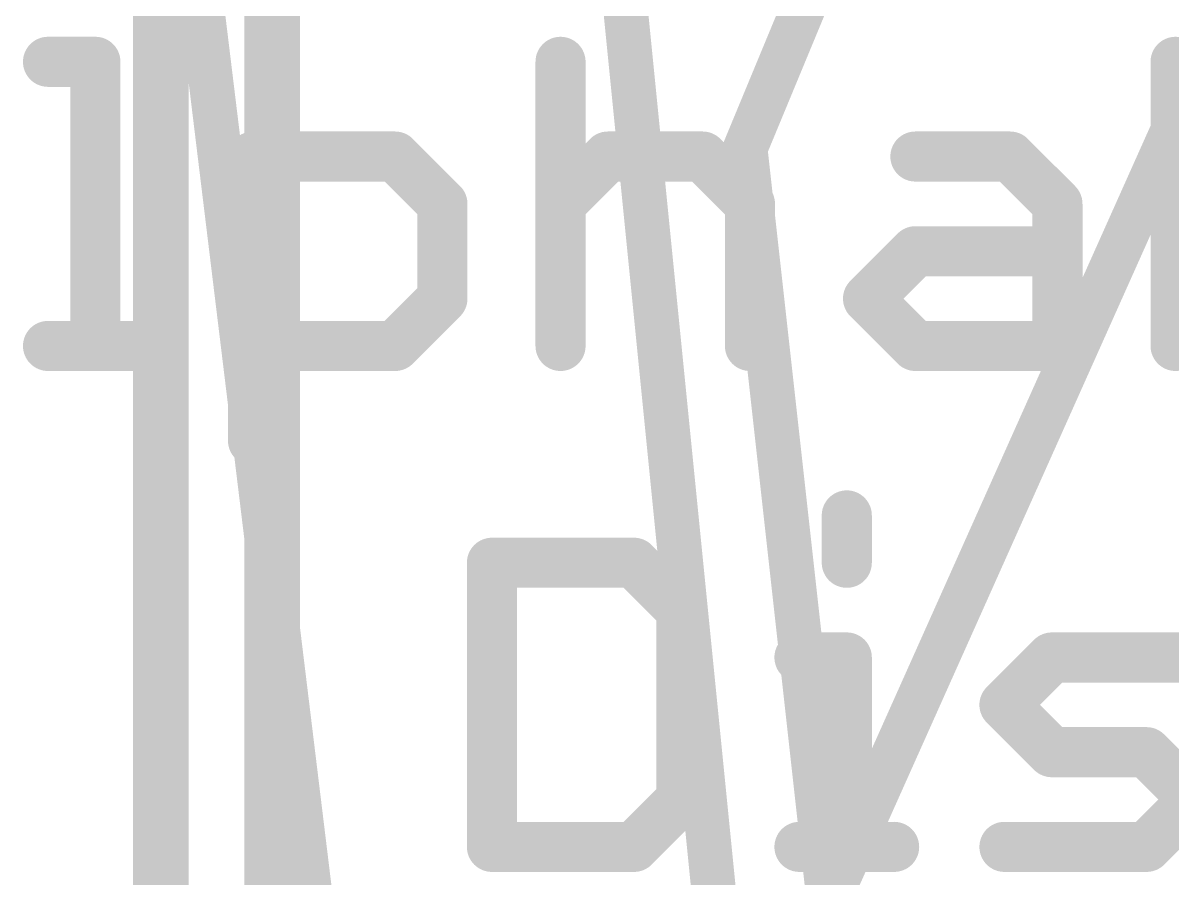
# Model space of a CAD drawing. Extents: x -3.5 to 25.7, y -2.5 to 53.5.
# Drawn here: x 5.09 to 10.33, y 21.31 to 25.21 of the extents above; entities that cross this region are included whole.
import ezdxf

# ---------------------------------------------------------------- set-up
doc = ezdxf.new("R2010")
doc.units = 0
for name, color, linetype in [('1', 12, 'CONTINUOUS'), ('21', 41, 'CONTINUOUS'), ('22', 40, 'CONTINUOUS')]:
    doc.layers.add(name, color=color, linetype=linetype)

msp = doc.modelspace()

# ---------------------------------------------------------------- linework, layer by layer
at = {"layer": '1', "const_width": 0.254}
for points in [[(5.715, 6.985), (5.715, 35.56)], [(6.223, 17.907), (6.223, 35.306)]]:
    msp.add_lwpolyline(points, dxfattribs=at)
at = {"layer": '21', "const_width": 0.2286}
for points in [[(5.2006, 25.0328), (5.4167, 25.0328)], [(5.4167, 25.0328), (5.4167, 23.7363)], [(7.5394, 25.0328), (7.5394, 23.7363)], [(10.3459, 23.7363), (10.3459, 25.0328)], [(10.3459, 25.0328), (11.2103, 23.7363)], [(6.1361, 23.3041), (6.1361, 24.6006)], [(6.1361, 24.6006), (6.7844, 24.6006)], [(6.7844, 24.6006), (7.0004, 24.3846)], [(7.5394, 24.3846), (7.7555, 24.6006)], [(7.7555, 24.6006), (8.1876, 24.6006)], [(8.1876, 24.6006), (8.4037, 24.3846)], [(9.1587, 24.6006), (9.5909, 24.6006)], [(9.5909, 24.6006), (9.807, 24.3846)], [(7.0004, 24.3846), (7.0004, 23.9524)], [(8.4037, 24.3846), (8.4037, 23.7363)], [(9.807, 24.3846), (9.807, 23.7363)], [(8.9427, 23.9524), (9.1587, 24.1685)], [(9.1587, 24.1685), (9.807, 24.1685)], [(7.0004, 23.9524), (6.7844, 23.7363)], [(9.1587, 23.7363), (8.9427, 23.9524)], [(5.2006, 23.7363), (5.6327, 23.7363)], [(6.7844, 23.7363), (6.1361, 23.7363)], [(9.807, 23.7363), (9.1587, 23.7363)], [(8.8457, 22.9629), (8.8457, 22.7468)], [(7.2263, 22.7468), (7.2263, 21.4503)], [(7.8746, 22.7468), (7.2263, 22.7468)], [(8.0906, 22.5307), (7.8746, 22.7468)], [(8.0906, 21.6664), (8.0906, 22.5307)], [(8.6296, 22.3146), (8.8457, 22.3146)], [(8.8457, 22.3146), (8.8457, 21.4503)], [(9.5651, 22.0986), (9.7812, 22.3146)], [(9.7812, 22.3146), (10.4294, 22.3146)], [(9.7812, 21.8825), (9.5651, 22.0986)], [(10.2134, 21.8825), (9.7812, 21.8825)], [(10.4294, 21.6664), (10.2134, 21.8825)], [(7.8746, 21.4503), (8.0906, 21.6664)], [(10.2134, 21.4503), (10.4294, 21.6664)], [(7.2263, 21.4503), (7.8746, 21.4503)], [(8.6296, 21.4503), (9.0617, 21.4503)], [(9.5651, 21.4503), (10.2134, 21.4503)]]:
    msp.add_lwpolyline(points, dxfattribs=at)
at = {"layer": '21', "const_width": 0.1143}
for points in [[(5.2006, 25.09, 1), (5.2006, 24.9757)], [(5.4738, 25.0328, 1), (5.3595, 25.0328)], [(5.4167, 24.9757, 1), (5.4167, 25.09)], [(7.5965, 25.0328, 1), (7.4822, 25.0328)], [(10.4031, 25.0328, 1), (10.2888, 25.0328)], [(10.3935, 25.0645, 1), (10.2984, 25.0011)], [(6.1932, 24.6006, 1), (6.0789, 24.6006)], [(6.1361, 24.6578, 1), (6.1361, 24.5435)], [(6.8248, 24.641, 1), (6.7439, 24.5602)], [(6.7844, 24.5435, 1), (6.7844, 24.6578)], [(7.7555, 24.6578, 1), (7.7555, 24.5435)], [(7.7959, 24.5602, 1), (7.715, 24.641)], [(8.228, 24.641, 1), (8.1472, 24.5602)], [(8.1876, 24.5435, 1), (8.1876, 24.6578)], [(9.1587, 24.6578, 1), (9.1587, 24.5435)], [(9.6313, 24.641, 1), (9.5505, 24.5602)], [(9.5909, 24.5435, 1), (9.5909, 24.6578)], [(7.0576, 24.3846, 1), (6.9433, 24.3846)], [(8.4609, 24.3846, 1), (8.3466, 24.3846)], [(9.8641, 24.3846, 1), (9.7498, 24.3846)], [(6.96, 24.3441, 1), (7.0408, 24.425)], [(7.499, 24.425, 1), (7.5798, 24.3441)], [(8.3633, 24.3441, 1), (8.4441, 24.425)], [(9.7666, 24.3441, 1), (9.8474, 24.425)], [(9.1587, 24.2256, 1), (9.1587, 24.1113)], [(9.1991, 24.1281, 1), (9.1183, 24.2089)], [(9.807, 24.1113, 1), (9.807, 24.2256)], [(7.0408, 23.912, 1), (6.96, 23.9928)], [(8.9831, 23.9928, 1), (8.9022, 23.912)], [(8.9022, 23.9928, 1), (8.9831, 23.912)], [(6.9433, 23.9524, 1), (7.0576, 23.9524)], [(5.2006, 23.7934, 1), (5.2006, 23.6791)], [(5.6327, 23.6791, 1), (5.6327, 23.7934)], [(6.1361, 23.7934, 1), (6.1361, 23.6791)], [(6.7439, 23.7767, 1), (6.8248, 23.6959)], [(6.7844, 23.6791, 1), (6.7844, 23.7934)], [(9.1587, 23.7934, 1), (9.1587, 23.6791)], [(9.1183, 23.6959, 1), (9.1991, 23.7767)], [(9.807, 23.6791, 1), (9.807, 23.7934)], [(5.3595, 23.7363, 1), (5.4738, 23.7363)], [(7.4822, 23.7363, 1), (7.5965, 23.7363)], [(8.3466, 23.7363, 1), (8.4609, 23.7363)], [(9.7498, 23.7363, 1), (9.8641, 23.7363)], [(10.2888, 23.7363, 1), (10.4031, 23.7363)], [(6.0789, 23.3041, 1), (6.1932, 23.3041)], [(8.9028, 22.9629, 1), (8.7885, 22.9629)], [(7.2835, 22.7468, 1), (7.1692, 22.7468)], [(7.2263, 22.804, 1), (7.2263, 22.6897)], [(7.915, 22.7872, 1), (7.8341, 22.7064)], [(7.8746, 22.6897, 1), (7.8746, 22.804)], [(8.7885, 22.7468, 1), (8.9028, 22.7468)], [(8.1478, 22.5307, 1), (8.0335, 22.5307)], [(8.0502, 22.4903, 1), (8.131, 22.5711)], [(8.6296, 22.3718, 1), (8.6296, 22.2575)], [(8.9028, 22.3146, 1), (8.7885, 22.3146)], [(8.8457, 22.2575, 1), (8.8457, 22.3718)], [(9.7812, 22.3718, 1), (9.7812, 22.2575)], [(9.8216, 22.2742, 1), (9.7408, 22.355)], [(9.6055, 22.139, 1), (9.5247, 22.0581)], [(9.5247, 22.139, 1), (9.6055, 22.0581)], [(9.7812, 21.9396, 1), (9.7812, 21.8253)], [(9.7408, 21.8421, 1), (9.8216, 21.9229)], [(10.2538, 21.9229, 1), (10.1729, 21.8421)], [(10.2134, 21.8253, 1), (10.2134, 21.9396)], [(8.131, 21.626, 1), (8.0502, 21.7068)], [(8.0335, 21.6664, 1), (8.1478, 21.6664)], [(7.2263, 21.5075, 1), (7.2263, 21.3932)], [(7.8746, 21.3932, 1), (7.8746, 21.5075)], [(8.6296, 21.5075, 1), (8.6296, 21.3932)], [(9.0617, 21.3932, 1), (9.0617, 21.5075)], [(9.5651, 21.5075, 1), (9.5651, 21.3932)], [(10.2134, 21.3932, 1), (10.2134, 21.5075)], [(7.1692, 21.4503, 1), (7.2835, 21.4503)], [(7.8341, 21.4907, 1), (7.915, 21.4099)], [(8.7885, 21.4503, 1), (8.9028, 21.4503)], [(10.1729, 21.4907, 1), (10.2538, 21.4099)]]:
    msp.add_lwpolyline(points, format="xyb", dxfattribs=at)
at = {"layer": '22', "const_width": 0.2032}
for points in [[(5.207, 30.988), (6.477, 20.574)], [(8.255, 21.082), (7.366, 29.972)], [(10.541, 29.845), (8.382, 24.638)], [(8.763, 21.209), (10.922, 26.035)], [(8.382, 24.638), (8.763, 21.209)]]:
    msp.add_lwpolyline(points, dxfattribs=at)
at = {"layer": '22', "const_width": 0.1016}
for points in [[(8.4325, 24.6436, 1), (8.3315, 24.6324)], [(8.3351, 24.6575, 1), (8.4289, 24.6185)]]:
    msp.add_lwpolyline(points, format="xyb", dxfattribs=at)

doc.saveas('drawing.dxf')
